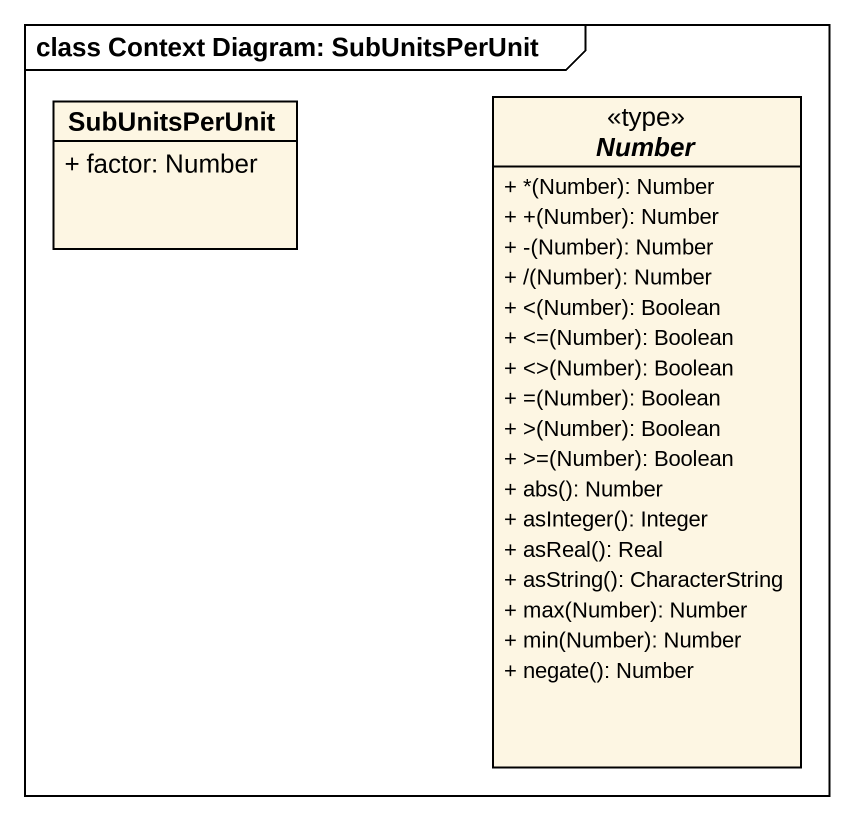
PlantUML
@startuml
mainframe class Context Diagram: SubUnitsPerUnit
hide circle
hide empty members
skinparam classAttributeIconSize 0
class SubUnitsPerUnit {
  + factor: Number
}
abstract class Number <<type>> {
  + *(Number): Number
  + +(Number): Number
  + -(Number): Number
  + /(Number): Number
  + <(Number): Boolean
  + <=(Number): Boolean
  + <>(Number): Boolean
  + =(Number): Boolean
  + >(Number): Boolean
  + >=(Number): Boolean
  + abs(): Number
  + asInteger(): Integer
  + asReal(): Real
  + asString(): CharacterString
  + max(Number): Number
  + min(Number): Number
  + negate(): Number
}
@enduml
